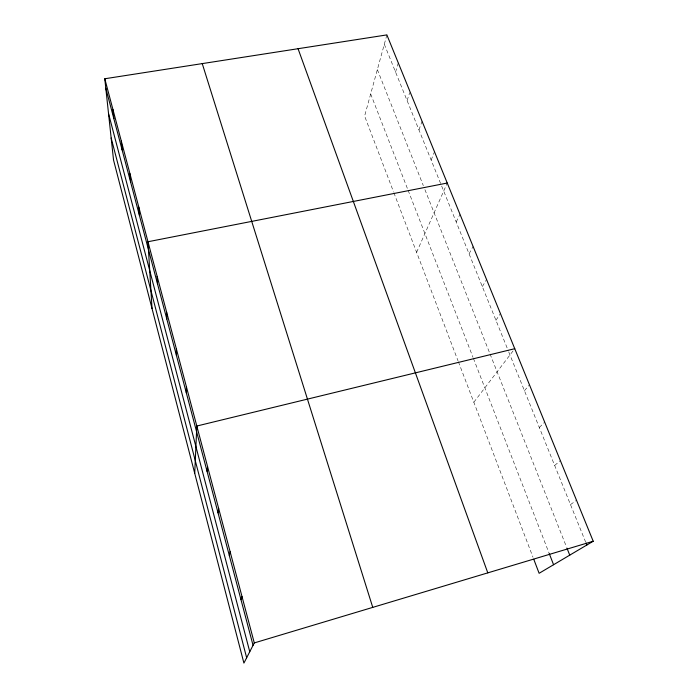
<?xml version="1.0" encoding="UTF-8"?>
<svg xmlns="http://www.w3.org/2000/svg" width="698" height="698" viewBox="0 0 698 698"><rect width="100%" height="100%" fill="white"/><g stroke="black" fill="none" stroke-linecap="round" stroke-linejoin="round"><path stroke-width="0.52" stroke-dasharray="3.49 2.62" d="M386.875 34.9L364.609 116.06L393.498 191.758M395.548 72.042L398.296 62.916M407.091 100.582L409.7 92.694M418.957 129.915L422.081 121.295M431.146 160.069L434.488 151.728M416.61 252.327L447.244 183.033M456.204 222.016L459.982 214.295M469.073 253.845L473.087 246.446M482.318 286.581L486.567 279.54M495.938 320.277L500.457 313.611M473.837 402.249L514.156 349.489M524.425 390.688L529.485 384.86M539.31 427.508L544.684 422.142M554.666 465.461L560.354 460.593M570.493 504.61L576.522 500.274M384.31 44.253L441.258 185.075M441.668 186.069L508.371 350.998M508.772 351.984L585.605 541.98M377.356 69.591L423.328 185.624M424.925 189.647L489.664 353.04M490.057 354.026L566.584 547.171M370.673 93.951L407.745 189.385M408.129 190.371L473.008 357.35M473.401 358.362L549.256 553.601M393.881 192.77L458.01 360.796M458.394 361.782L532.993 557.24"/><path stroke-width="1.05" d="M186.34 392.904L186.418 386.814M194.725 473.296L196.81 426.033L514.758 348.703M207.132 471.569L207.55 466.543M218.038 512.856L218.649 508.414M229.319 555.529L230.122 551.717M240.984 599.661L241.997 596.528M104.787 78.761L254.29 642.919L243.907 663.1L113.538 160.034L104.787 78.761L386.875 34.9L593.213 541.238L539.118 573.294L533.761 559.246M254.29 642.919L593.213 541.238M447.244 183.033L147.976 241.744L152.024 308.525M586.015 542.992L586.835 545.016M566.977 548.166L569.743 555.146M549.256 553.601L553.575 564.726M298.055 48.712L487.797 572.866M202.246 63.605L372.749 607.373M105.799 88.192L253.051 645.327M108.548 113.661L249.753 651.731M111.165 138.021L246.656 657.752M112.919 109.455L113.844 118.608M121.295 141.057L122.115 149.904M129.924 173.61L130.631 182.143M138.815 207.158L139.408 215.342M157.146 276.356L157.495 283.772M166.604 312.032L166.813 319.038M176.358 348.834L176.428 355.395"/></g></svg>
